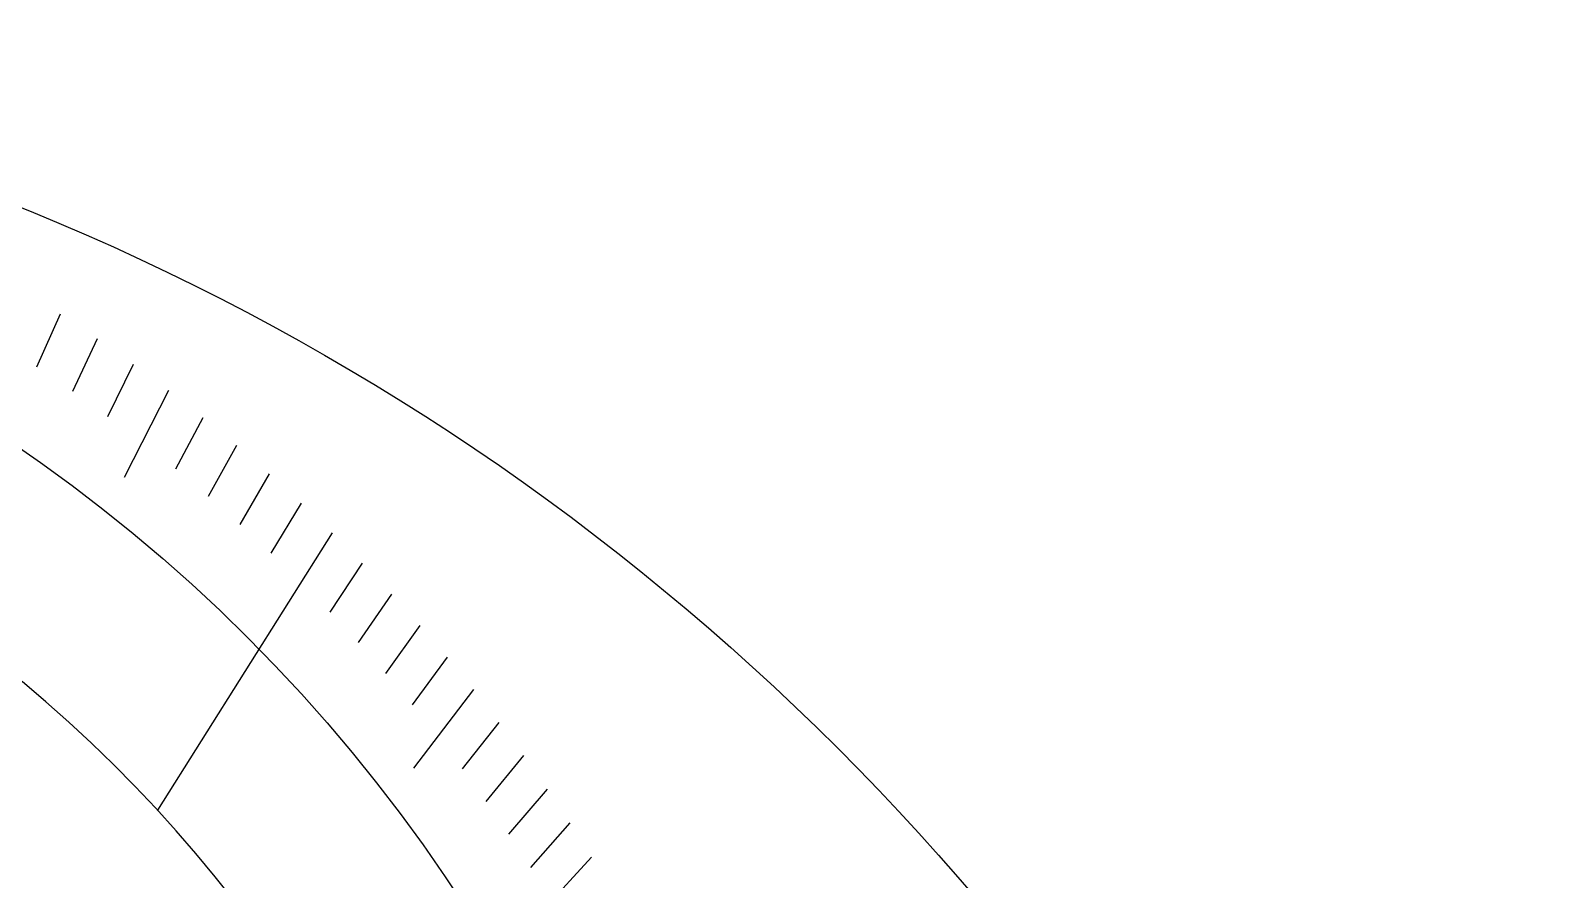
# Model space of a CAD drawing. Header units: millimetres. Extents: x -54 to 54, y -54 to 54.
# Drawn here: x 20.4 to 54, y 35.29 to 54 of the extents above; entities that cross this region are included whole.
import ezdxf

# ---------------------------------------------------------------- set-up
doc = ezdxf.new("R2010")
doc.units = ezdxf.units.MM
for name, color, linetype in [('CUT_INNER', 6, 'Continuous'), ('CUT_OUTER', 1, 'Continuous'), ('ENGRAVE', 7, 'Continuous'), ('ENGRAVE_FINE', 8, 'Continuous')]:
    doc.layers.add(name, color=color, linetype=linetype)

msp = doc.modelspace()

# ---------------------------------------------------------------- linework, layer by layer
at = {"layer": 'CUT_INNER'}
msp.add_arc((0.0004, 15.4309), 31.5487, 333.67133, 50.14756, dxfattribs=at)
at = {"layer": 'CUT_OUTER'}
msp.add_circle((0, 0), 54, dxfattribs=at)
at = {"layer": 'ENGRAVE'}
for points in [[(27.0442, 42.9297), (23.1938, 36.8176)], [(32.7621, 35.7833), (30.6874, 33.5173)]]:
    msp.add_lwpolyline(points, dxfattribs=at)
msp.add_circle((0, 15.4308), 35.6208, dxfattribs=at)
at = {"layer": 'ENGRAVE_FINE'}
for points in [[(21.05, 47.7492), (20.5333, 46.5771)], [(21.8632, 47.2047), (21.3243, 46.041)], [(22.659, 46.6422), (22.0979, 45.4873)], [(23.4368, 46.0625), (22.4647, 44.1519)], [(24.1962, 45.4662), (23.5915, 44.3298)], [(24.937, 44.854), (24.3107, 43.7274)], [(25.6588, 44.2268), (25.0111, 43.1103)], [(26.3613, 43.5851), (25.6924, 42.4791)], [(27.7074, 42.2614), (26.9967, 41.1774)], [(28.3505, 41.5809), (27.6192, 40.5084)], [(28.9735, 40.889), (28.2219, 39.8282)], [(29.5762, 40.1862), (28.8044, 39.1376)], [(30.1585, 39.4734), (28.838, 37.7452)], [(30.7203, 38.7513), (29.909, 37.7279)], [(31.2615, 38.0206), (30.4308, 37.0102)], [(31.7823, 37.2819), (30.9324, 36.2849)], [(32.2824, 36.5359), (31.4137, 35.5526)]]:
    msp.add_lwpolyline(points, dxfattribs=at)

doc.saveas('drawing.dxf')
